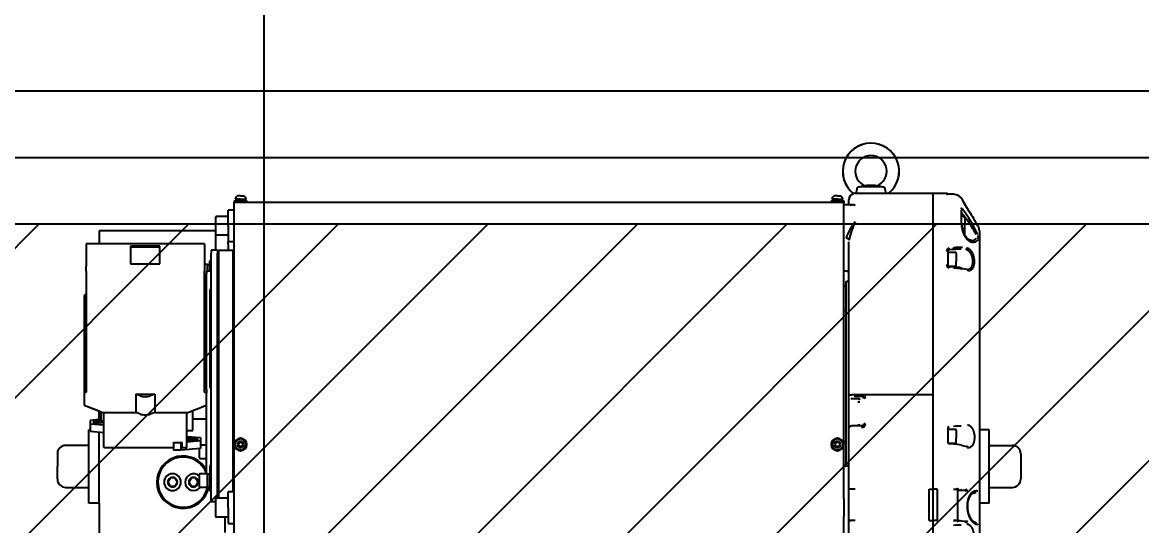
# Model space of a CAD drawing. Extents: x 220580 to 2027826, y -309201 to 71987.
# Drawn here: x 298610 to 300289, y -215131 to -214376 of the extents above; entities that cross this region are included whole.
import ezdxf

# ---------------------------------------------------------------- set-up
doc = ezdxf.new("R2010")
doc.units = 0
doc.linetypes.add('DASH', pattern=[0.35, 0.25, -0.1])
for name, color, linetype in [('A-HATCH-1', 252, 'Continuous'), ('A-LIN-V', 9, 'Continuous'), ('A-SFCE', 30, 'Continuous'), ('EWHS5T6M-3', 7, 'Continuous'), ('FHSGH10105-主梁-04', 7, 'Continuous')]:
    doc.layers.add(name, color=color, linetype=linetype)
doc.styles.add('_TCH_DIM_T3', font='SIMPLEX', dxfattribs={"width": 0.705882, "bigfont": 'GBCBIG'})
doc.dimstyles.new('_TCH_ARCH&&100', dxfattribs={"dimtxt": 297.5, "dimasz": 100, "dimexe": 100, "dimexo": 100, "dimgap": 126.25, "dimtad": 1, "dimdec": 0, "dimzin": 0, "dimdsep": 46, "dimtxsty": '_TCH_DIM_T3', "dimblk": 'ARCHTICK', "dimcen": 0.09, "dimclrt": 7, "dimazin": 2, "dimtfac": 1, "dimtdec": 0, "dimtix": 1, "dimtmove": 2, "dimatfit": 3, "dimfxl": 0, "dimtolj": 1, "dimtzin": 0, "dimarcsym": 0})

# ---------------------------------------------------------------- blocks, each defined once
blk = doc.blocks.new('G$C2C10B007')
at = {"layer": 'A-SFCE', "linetype": 'DASH'}
blk.add_line((-3050, 0), (3050, 0), dxfattribs=at)
blk = doc.blocks.new('G$C845E5159')
at = {"layer": 'A-LIN-V'}
blk.add_blockref('G$C2C10B007', (8250, -1550), dxfattribs=at)
blk = doc.blocks.new('b234swerwr')
at = {"layer": 'A-HATCH-1'}
h = blk.add_hatch(dxfattribs=at)
h.set_pattern_fill('ANSI31', color=4, scale=100)
h.set_pattern_definition([(45, (174105, -2000), (-112.253202, 112.253202), [])])
h.paths.add_polyline_path([(-1570355.4, 576982.5), (-1562570.6, 576982.5), (-1562570.6, 576107.5), (-1570355.4, 576107.5)])
at = {"color": 6, "linetype": 'DASH'}
blk.add_line((-1570255.4, 577182.5), (-1562425.4, 577182.5), dxfattribs=at)
at = {"color": 4}
blk.add_line((-1568076.9, 577028.9), (-1568076.9, 577028.8), dxfattribs=at)
at = {"layer": 'EWHS5T6M-3', "color": 4, "linetype": 'Continuous'}
for p, q in [((-1568177.9, 577040.2), (-1568180.6, 577039.7)), ((-1568160.1, 577039.7), (-1568162.8, 577040.2)), ((-1569116.4, 577025.1), (-1569121.1, 577025.1)), ((-1569120, 577025.1), (-1569120, 577025.1)), ((-1569116.4, 577025.1), (-1569111.7, 577025.1)), ((-1568220.7, 577025.1), (-1568225.4, 577025.1)), ((-1568224.3, 577025.1), (-1568224.3, 577025.1)), ((-1568220.7, 577025.1), (-1568215.9, 577025.1)), ((-1568193.9, 577028.9), (-1568076.9, 577028.9)), ((-1568143.8, 577028.9), (-1568076.9, 577028.9)), ((-1568076.9, 577011), (-1568076.9, 577028.9)), ((-1568057.1, 577028.8), (-1568076.9, 577028.8)), ((-1568057.1, 577028.8), (-1568076.9, 577028.8)), ((-1568076.9, 577011), (-1568076.9, 577028.5)), ((-1568046.7, 577027.4), (-1568053.1, 577027.5)), ((-1568046.7, 577027.4), (-1568053.1, 577027.5)), ((-1569125.8, 577017.4), (-1569106.9, 577017.4)), ((-1569125.8, 577017.4), (-1569125.8, 577014.9)), ((-1569125.8, 576973.3), (-1569125.8, 577014.9)), ((-1568211.2, 577014.9), (-1569125.8, 577014.9)), ((-1569125.8, 577003.7), (-1569125.8, 577014.9)), ((-1568211.2, 577014.9), (-1569125.8, 577014.9)), ((-1569116.4, 577019.9), (-1569124.6, 577019.9)), ((-1569123.7, 577019.9), (-1569123.7, 577017.4)), ((-1569116.7, 577017.4), (-1569117.4, 577019.9)), ((-1569116.4, 577019.9), (-1569108.1, 577019.9)), ((-1569116.1, 577019.9), (-1569115.4, 577017.4)), ((-1569109.1, 577019.9), (-1569109.1, 577017.4)), ((-1569106.9, 577017.4), (-1569106.9, 577014.9)), ((-1568230.1, 577017.4), (-1568211.2, 577017.4)), ((-1568230.1, 577017.4), (-1568230.1, 577014.9)), ((-1568220.7, 577019.9), (-1568228.9, 577019.9)), ((-1568228, 577019.9), (-1568228, 577017.4)), ((-1568221, 577017.4), (-1568221.6, 577019.9)), ((-1568220.7, 577019.9), (-1568212.4, 577019.9)), ((-1568220.3, 577019.9), (-1568219.7, 577017.4)), ((-1568213.4, 577019.9), (-1568213.4, 577017.4)), ((-1568211.2, 577017.4), (-1568211.2, 577014.9)), ((-1568211.2, 576973.3), (-1568211.2, 577014.9)), ((-1568211.2, 577011.5), (-1568211.2, 577014.9)), ((-1568197.8, 577011.5), (-1568211.2, 577011.5)), ((-1568203.4, 577011.5), (-1568211.2, 577011.5)), ((-1568203.4, 577011.5), (-1568203.4, 577019.4)), ((-1568203.4, 577011.5), (-1568203.4, 577019.4)), ((-1568076.9, 576986.1), (-1568076.9, 577011)), ((-1568076.9, 576986.1), (-1568076.9, 577011)), ((-1568034.4, 576984.7), (-1568034.4, 577004)), ((-1568028.3, 577010.4), (-1568033.1, 577019.1)), ((-1568028.3, 577010.4), (-1568033.1, 577019.1)), ((-1568026.4, 577007.5), (-1568031.3, 577015.9)), ((-1568026.4, 577007.5), (-1568031.3, 577015.9)), ((-1569154.1, 576992.3), (-1569154.1, 576967.8)), ((-1569154.1, 576992.3), (-1569154.1, 576972.5)), ((-1569135.2, 576994.2), (-1569152.2, 576994.2)), ((-1569135.2, 576994.2), (-1569152.2, 576994.2)), ((-1569135.2, 576980.1), (-1569135.2, 577003.7)), ((-1569125.8, 577003.7), (-1569135.2, 577003.7)), ((-1569135.2, 576994.2), (-1569135.2, 577003.7)), ((-1569125.8, 577003.7), (-1569135.2, 577003.7)), ((-1568031.5, 576994.2), (-1568034.4, 576994.2)), ((-1568029.6, 576992.3), (-1568029.6, 576981.2)), ((-1568009.8, 576980.3), (-1568016.4, 576991.8)), ((-1568009.8, 576980.3), (-1568016.4, 576991.8)), ((-1568016.1, 576991.3), (-1568016.4, 576991.7)), ((-1568016.1, 576991.3), (-1568016.4, 576991.7)), ((-1569328.5, 576972.5), (-1569328.5, 576953.1)), ((-1569315.9, 576972.5), (-1569328.5, 576972.5)), ((-1569328.5, 576972.5), (-1569328.5, 576953.1)), ((-1569315.9, 576972.5), (-1569328.5, 576972.5)), ((-1569154.1, 576972.5), (-1569315.9, 576972.5)), ((-1569154.1, 576972.5), (-1569315.9, 576972.5)), ((-1569135.2, 576980.1), (-1569135.2, 576956.5)), ((-1569125.8, 576542.7), (-1569125.8, 576973.3)), ((-1568211.2, 576570.2), (-1568211.2, 576973.3)), ((-1568076.9, 576727.9), (-1568076.9, 576986.1)), ((-1568076.9, 576727), (-1568076.9, 576986.1)), ((-1568029.6, 576967.8), (-1568029.6, 576981.2)), ((-1568007.7, 576972.5), (-1568007.7, 576959)), ((-1568007.7, 576972.5), (-1568007.7, 576959)), ((-1569154.1, 576965), (-1569154.1, 576943.4)), ((-1569135.2, 576965.9), (-1569152.2, 576965.9)), ((-1569135.2, 576956.5), (-1569125.8, 576956.5)), ((-1569135.2, 576952.7), (-1569135.2, 576956.5)), ((-1568203.4, 576725.8), (-1568203.4, 576955.9)), ((-1568008.9, 576963.3), (-1568009, 576965.2)), ((-1568007.7, 576959), (-1568007.7, 576719.2)), ((-1568007.7, 576959), (-1568007.7, 576719.2)), ((-1569348.2, 576953.1), (-1569348.2, 576952.9)), ((-1569170.6, 576953.1), (-1569348.2, 576953.1)), ((-1569348.2, 576953.1), (-1569348.2, 576952.9)), ((-1569328.5, 576953.1), (-1569348.2, 576953.1)), ((-1569348.2, 576952.9), (-1569348.2, 576919.5)), ((-1569348.2, 576952.9), (-1569348.2, 576919.5)), ((-1569281.4, 576949.4), (-1569281.4, 576923)), ((-1569237.4, 576949.4), (-1569281.4, 576949.4)), ((-1569237.4, 576947.9), (-1569281.4, 576947.9)), ((-1569237.4, 576923), (-1569237.4, 576949.4)), ((-1569170.6, 576952.9), (-1569170.6, 576953.1)), ((-1569170.6, 576952.9), (-1569170.6, 576919.5)), ((-1569160.4, 576943.4), (-1569160.4, 576938.9)), ((-1569150.9, 576943.4), (-1569160.4, 576943.4)), ((-1569160.4, 576876.6), (-1569160.4, 576938.9)), ((-1569150.9, 576943.4), (-1569150.9, 576938.9)), ((-1569150.9, 576941.8), (-1569149.4, 576943.4)), ((-1569150.9, 576571.1), (-1569150.9, 576938.9)), ((-1569149.4, 576943.4), (-1569149.4, 576571.1)), ((-1569149.4, 576943.4), (-1569127.4, 576943.4)), ((-1569135.2, 576952.7), (-1569135.2, 576943.4)), ((-1569127.4, 576580.6), (-1569127.4, 576943.4)), ((-1569125.8, 576941.8), (-1569127.4, 576943.4)), ((-1568054.9, 576941.9), (-1568054.9, 576921)), ((-1568043.6, 576940), (-1568054.9, 576940)), ((-1568046.5, 576944.6), (-1568052.9, 576944)), ((-1568052.9, 576944), (-1568052.9, 576944.1)), ((-1568042.3, 576938.8), (-1568042.3, 576927.1)), ((-1569281.4, 576923), (-1569237.4, 576923)), ((-1569166, 576922.1), (-1569170.6, 576922.1)), ((-1569166, 576921.8), (-1569166, 576922.1)), ((-1569166, 576921.8), (-1569166, 576912)), ((-1569162.7, 576921.6), (-1569166, 576921.6)), ((-1569166, 576912), (-1569166, 576921.3)), ((-1569162.7, 576919.8), (-1569162.7, 576927.6)), ((-1569160.4, 576927.6), (-1569162.7, 576927.6)), ((-1569162.7, 576919.8), (-1569162.7, 576912)), ((-1568042.3, 576935.3), (-1568042.3, 576935.2)), ((-1568042.3, 576920.8), (-1568042.3, 576927.1)), ((-1568042.3, 576924.4), (-1568042.3, 576924.3)), ((-1569348.2, 576911.8), (-1569348.2, 576919.5)), ((-1569348.2, 576911.8), (-1569348.2, 576919.5)), ((-1569348.2, 576911.8), (-1569348.2, 576730.5)), ((-1569348.2, 576911.8), (-1569348.2, 576877.1)), ((-1569170.6, 576919.5), (-1569170.6, 576911.8)), ((-1569170.6, 576730.5), (-1569170.6, 576911.8)), ((-1569167.4, 576912), (-1569167.4, 576908.5)), ((-1569160.4, 576912), (-1569167.4, 576912)), ((-1569167.4, 576734.3), (-1569167.4, 576908.5)), ((-1568211.2, 576912.3), (-1568208.1, 576912.3)), ((-1568054.9, 576919.6), (-1568043.6, 576919.6)), ((-1568052.9, 576918.9), (-1568046.5, 576918.4)), ((-1568034.8, 576916.7), (-1568026.6, 576914.8)), ((-1569170.6, 576901.7), (-1569167.4, 576901.7)), ((-1568211.2, 576890.3), (-1568208.1, 576890.3)), ((-1568208.1, 576889.2), (-1568211.2, 576889.2)), ((-1568208.1, 576896.3), (-1568208.1, 576707.4)), ((-1569348.2, 576877.1), (-1569351.3, 576875.6)), ((-1569348.2, 576877.1), (-1569351.3, 576875.6)), ((-1569351.3, 576875.6), (-1569351.3, 576729)), ((-1569351.3, 576875.6), (-1569351.3, 576729)), ((-1569167.4, 576875.6), (-1569170.6, 576877.1)), ((-1569162.7, 576884.5), (-1569162.7, 576855.2)), ((-1569160.4, 576884.5), (-1569162.7, 576884.5)), ((-1569160.4, 576584.2), (-1569160.4, 576876.6)), ((-1569162.7, 576855.2), (-1569162.7, 576736.7)), ((-1568208.1, 576852.9), (-1568211.2, 576852.4)), ((-1569162.7, 576736.7), (-1569160.4, 576736.7)), ((-1569348.2, 576730.5), (-1569351.3, 576729)), ((-1569351.3, 576729), (-1569351.3, 576710.7)), ((-1569351.3, 576729), (-1569351.3, 576710.7)), ((-1569273.5, 576727.4), (-1569245.2, 576727.4)), ((-1569266.5, 576724.8), (-1569273.5, 576727.4)), ((-1569273.5, 576727.4), (-1569273.5, 576700.1)), ((-1569245.2, 576727.4), (-1569252.2, 576724.8)), ((-1569245.2, 576727.4), (-1569245.2, 576700.1)), ((-1569167.4, 576729), (-1569170.6, 576730.5)), ((-1569167.4, 576734.3), (-1569167.4, 576729)), ((-1569167.4, 576710.7), (-1569167.4, 576729)), ((-1568203.4, 576723.6), (-1568203.4, 576725.8)), ((-1568203.4, 576715.6), (-1568203.4, 576723.6)), ((-1568200.7, 576720.9), (-1568189.5, 576720.9)), ((-1568183.9, 576723.7), (-1568194.6, 576723.7)), ((-1568193.9, 576727), (-1568076.9, 576727)), ((-1568076.9, 576584.6), (-1568076.9, 576727)), ((-1568076.9, 576584.6), (-1568076.9, 576726.2)), ((-1568007.7, 576719.2), (-1568007.7, 576580.3)), ((-1568007.7, 576719.2), (-1568007.7, 576673.9)), ((-1569351.3, 576710.7), (-1569323, 576700.1)), ((-1569351.3, 576710.7), (-1569328.5, 576702.2)), ((-1569328.5, 576690.4), (-1569328.5, 576702.2)), ((-1569328.5, 576690.4), (-1569328.5, 576702.2)), ((-1569195.7, 576700.1), (-1569167.4, 576710.7)), ((-1569187.9, 576673.1), (-1569187.9, 576702.7)), ((-1569167.4, 576709.3), (-1569171.4, 576709.3)), ((-1569167.4, 576608.2), (-1569167.4, 576710.7)), ((-1568208.1, 576707.4), (-1568208.1, 576619.4)), ((-1568203.4, 576681.1), (-1568203.4, 576715.6)), ((-1569327.4, 576689.4), (-1569342.2, 576687.9)), ((-1569328.5, 576689.2), (-1569342.2, 576687.9)), ((-1569342.2, 576687.9), (-1569342.2, 576683.1)), ((-1569342.2, 576687.9), (-1569342.2, 576683.1)), ((-1569332.8, 576687.2), (-1569327.3, 576687.2)), ((-1569328.5, 576690.4), (-1569328.5, 576689.2)), ((-1569328.5, 576690.4), (-1569325.4, 576687.3)), ((-1569328.5, 576690.4), (-1569328.5, 576689.2)), ((-1569325.4, 576687.3), (-1569325.4, 576701)), ((-1569325.4, 576687.3), (-1569321.4, 576687.3)), ((-1569323, 576700.1), (-1569273.5, 576700.1)), ((-1569321.4, 576647.2), (-1569321.4, 576700.1)), ((-1569266.5, 576697.4), (-1569273.5, 576700.1)), ((-1569245.2, 576700.1), (-1569252.2, 576697.4)), ((-1569245.2, 576700.1), (-1569195.7, 576700.1)), ((-1569197.3, 576647.2), (-1569197.3, 576700.1)), ((-1569187.9, 576690.4), (-1569167.4, 576690.4)), ((-1569344.2, 576563.9), (-1569344.2, 576673.9)), ((-1569342.2, 576673.9), (-1569344.2, 576673.9)), ((-1569344.2, 576650.3), (-1569344.2, 576673.9)), ((-1569342.2, 576673.9), (-1569344.2, 576673.9)), ((-1569342.2, 576683.1), (-1569342.2, 576671.7)), ((-1569342.2, 576683.1), (-1569321.4, 576681.5)), ((-1569342.2, 576683.1), (-1569342.2, 576673.9)), ((-1569342.2, 576671.7), (-1569321.4, 576670.1)), ((-1569327.3, 576684.6), (-1569332.8, 576684.6)), ((-1569328.5, 576563.9), (-1569328.5, 576670.6)), ((-1569197.3, 576673.1), (-1569187.9, 576673.1)), ((-1568203.4, 576676.5), (-1568203.4, 576681.1)), ((-1568203.4, 576584.5), (-1568203.4, 576676.6)), ((-1568183.9, 576679.9), (-1568193.9, 576679.9)), ((-1568054.9, 576676.3), (-1568054.9, 576655.3)), ((-1568043.6, 576674.3), (-1568054.9, 576674.3)), ((-1568042.3, 576673), (-1568042.3, 576661.4)), ((-1568042.3, 576669.5), (-1568042.3, 576669.5)), ((-1567992.8, 576673.9), (-1568007.7, 576673.9)), ((-1567992.8, 576673.9), (-1568007.7, 576673.9)), ((-1567992.8, 576563.9), (-1567992.8, 576673.9)), ((-1567992.8, 576650.3), (-1567992.8, 576673.9)), ((-1569217.3, 576654.6), (-1569217.3, 576654.8)), ((-1569217.3, 576654.8), (-1569204.2, 576654.8)), ((-1569217.3, 576654.6), (-1569217.3, 576643.2)), ((-1569206.3, 576654.6), (-1569217.3, 576654.6)), ((-1569204.2, 576654.8), (-1569206.3, 576654.6)), ((-1569206.3, 576654.6), (-1569206.3, 576643.2)), ((-1569204.2, 576647.2), (-1569204.2, 576654.8)), ((-1569197.3, 576663.9), (-1569176.5, 576662.3)), ((-1569176.5, 576657.4), (-1569197.3, 576655.4)), ((-1569191.4, 576660.8), (-1569185.9, 576660.8)), ((-1569185.9, 576658.1), (-1569191.4, 576658.1)), ((-1569176.5, 576662.3), (-1569176.5, 576657.4)), ((-1569176.5, 576657.4), (-1569176.5, 576646.1)), ((-1569167.4, 576651.1), (-1569176.5, 576651.1)), ((-1569120, 576651.9), (-1569118.2, 576655.1)), ((-1569118.2, 576648.8), (-1569120, 576651.9)), ((-1569114.6, 576655.1), (-1569118.2, 576655.1)), ((-1569114.6, 576655.1), (-1569112.7, 576651.9)), ((-1569112.7, 576651.9), (-1569114.6, 576648.8)), ((-1568224.3, 576651.9), (-1568222.5, 576655.1)), ((-1568222.5, 576648.8), (-1568224.3, 576651.9)), ((-1568218.8, 576655.1), (-1568222.5, 576655.1)), ((-1568218.8, 576655.1), (-1568217, 576651.9)), ((-1568217, 576651.9), (-1568218.8, 576648.8)), ((-1568211.2, 576657.3), (-1568208.1, 576656.8)), ((-1568208.1, 576653.5), (-1568211.2, 576653.5)), ((-1568054.3, 576653.9), (-1568043.6, 576653.9)), ((-1568046.5, 576652.6), (-1568052.9, 576653.1)), ((-1568042.3, 576655.1), (-1568042.3, 576661.4)), ((-1568042.3, 576658.6), (-1568042.3, 576658.6)), ((-1569391.4, 576637.8), (-1569391.4, 576618.9)), ((-1569391.4, 576637.8), (-1569391.4, 576618.9)), ((-1569344.2, 576650.3), (-1569378.8, 576650.3)), ((-1569344.2, 576650.3), (-1569378.8, 576650.3)), ((-1569321.4, 576647.2), (-1569217.3, 576647.2)), ((-1569206.3, 576643.2), (-1569217.3, 576643.2)), ((-1569176.5, 576646.1), (-1569206.3, 576643.2)), ((-1569204.2, 576647.2), (-1569197.3, 576647.2)), ((-1569178.6, 576645.8), (-1569178.6, 576632)), ((-1569114.6, 576648.8), (-1569118.2, 576648.8)), ((-1568218.8, 576648.8), (-1568222.5, 576648.8)), ((-1568034.8, 576650.9), (-1568027.2, 576649.1)), ((-1567992.8, 576650.3), (-1567958.2, 576650.3)), ((-1567992.8, 576650.3), (-1567958.2, 576650.3)), ((-1567945.7, 576637.8), (-1567945.7, 576600.1)), ((-1567945.7, 576637.8), (-1567945.7, 576600.1)), ((-1569391.4, 576600.1), (-1569391.4, 576618.9)), ((-1569391.4, 576600.1), (-1569391.4, 576618.9)), ((-1569177.3, 576630.7), (-1569167.4, 576630.7)), ((-1569162.7, 576620.3), (-1569160.4, 576620.3)), ((-1569162.7, 576620.3), (-1569162.7, 576605.6)), ((-1568208.1, 576619.4), (-1568211.2, 576619.4)), ((-1569222.2, 576601.5), (-1569225.7, 576595.5)), ((-1569222.2, 576601.5), (-1569222.1, 576601.6)), ((-1569222.1, 576601.6), (-1569222, 576601.6)), ((-1569215, 576601.6), (-1569222, 576601.6)), ((-1569215, 576601.6), (-1569214.9, 576601.6)), ((-1569214.9, 576601.6), (-1569214.8, 576601.5)), ((-1569211.3, 576595.5), (-1569214.8, 576601.5)), ((-1569190.8, 576601.5), (-1569194.3, 576595.5)), ((-1569190.8, 576601.5), (-1569190.7, 576601.6)), ((-1569190.7, 576601.6), (-1569190.6, 576601.6)), ((-1569183.6, 576601.6), (-1569190.6, 576601.6)), ((-1569183.6, 576601.6), (-1569183.5, 576601.6)), ((-1569183.5, 576601.6), (-1569183.4, 576601.5)), ((-1569179.9, 576595.5), (-1569183.4, 576601.5)), ((-1569178.6, 576606.4), (-1569178.6, 576606.7)), ((-1569178.6, 576606.4), (-1569178.6, 576588.8)), ((-1569166, 576608), (-1569177.3, 576608)), ((-1569166, 576607.6), (-1569166, 576608)), ((-1569166, 576607.6), (-1569166, 576587.6)), ((-1569162.7, 576607.4), (-1569166, 576607.4)), ((-1569166, 576588.1), (-1569166, 576607.1)), ((-1569162.7, 576605.6), (-1569162.7, 576582.1)), ((-1569378.8, 576587.5), (-1569344.2, 576587.5)), ((-1569378.8, 576587.5), (-1569344.2, 576587.5)), ((-1569344.2, 576563.9), (-1569344.2, 576587.5)), ((-1569225.8, 576595.3), (-1569225.7, 576595.5)), ((-1569225.7, 576595.2), (-1569225.8, 576595.3)), ((-1569225.7, 576595.2), (-1569222.2, 576589.2)), ((-1569222.1, 576589.1), (-1569222.2, 576589.2)), ((-1569222, 576589.1), (-1569222.1, 576589.1)), ((-1569214.9, 576589.1), (-1569215, 576589.1)), ((-1569214.8, 576589.2), (-1569214.9, 576589.1)), ((-1569214.8, 576589.2), (-1569211.3, 576595.2)), ((-1569211.3, 576595.5), (-1569211.3, 576595.3)), ((-1569211.3, 576595.3), (-1569211.3, 576595.2)), ((-1569194.3, 576595.3), (-1569194.3, 576595.5)), ((-1569194.3, 576595.2), (-1569194.3, 576595.3)), ((-1569194.3, 576595.2), (-1569190.8, 576589.2)), ((-1569190.7, 576589.1), (-1569190.8, 576589.2)), ((-1569190.6, 576589.1), (-1569190.7, 576589.1)), ((-1569183.5, 576589.1), (-1569183.6, 576589.1)), ((-1569183.4, 576589.2), (-1569183.5, 576589.1)), ((-1569183.4, 576589.2), (-1569179.9, 576595.2)), ((-1569179.9, 576595.5), (-1569179.8, 576595.3)), ((-1569179.8, 576595.3), (-1569179.9, 576595.2)), ((-1569177.3, 576587.6), (-1569166, 576587.6)), ((-1569166, 576588.1), (-1569162.7, 576588.1)), ((-1569160.4, 576566.3), (-1569160.4, 576584.2)), ((-1568203.4, 576537.5), (-1568203.4, 576584.5)), ((-1568193.9, 576584.6), (-1568201.8, 576584.6)), ((-1568083.2, 576584.6), (-1568076.9, 576584.6)), ((-1568083.2, 576537.6), (-1568083.2, 576584.6)), ((-1568076.9, 576582.1), (-1568076.9, 576584.6)), ((-1568072.2, 576584.6), (-1568076.9, 576584.6)), ((-1568076.9, 576582.1), (-1568076.9, 576584.6)), ((-1568046.7, 576584.6), (-1568042.3, 576584.6)), ((-1568040.8, 576584.5), (-1568040.8, 576584.5)), ((-1568040.7, 576583.5), (-1568040.8, 576584.5)), ((-1567992.8, 576587.5), (-1567958.2, 576587.5)), ((-1567992.8, 576563.9), (-1567992.8, 576587.5)), ((-1567992.8, 576587.5), (-1567958.2, 576587.5)), ((-1569162.7, 576582.1), (-1569160.4, 576582.1)), ((-1569154.1, 576569.3), (-1569154.1, 576544.7)), ((-1569135.2, 576571.1), (-1569152.2, 576571.1)), ((-1569135.2, 576557), (-1569135.2, 576580.6)), ((-1569125.8, 576580.6), (-1569135.2, 576580.6)), ((-1568211.2, 576570.2), (-1568211.2, 576543.8)), ((-1568076.9, 576577), (-1568076.9, 576582.1)), ((-1568076.9, 576577), (-1568076.9, 576582.1)), ((-1568076.9, 576541.9), (-1568076.9, 576577)), ((-1568076.9, 576541.9), (-1568076.9, 576577)), ((-1568070.6, 576539.2), (-1568070.6, 576583)), ((-1568040.7, 576583.5), (-1568040.7, 576538.4)), ((-1568039.2, 576583.1), (-1568029.4, 576583.1)), ((-1568007.7, 576580.3), (-1568007.7, 576554.8)), ((-1569328.5, 576563.9), (-1569344.2, 576563.9)), ((-1569328.5, 576563.9), (-1569344.2, 576563.9)), ((-1569328.5, 576563.9), (-1569328.5, 576041.8)), ((-1569328.5, 576563.9), (-1569328.5, 576477.5)), ((-1569160.4, 576566.3), (-1569154.1, 576566.3)), ((-1569135.2, 576557), (-1569135.2, 576533.4)), ((-1567992.8, 576563.9), (-1568007.7, 576563.9)), ((-1567992.8, 576563.9), (-1568007.7, 576563.9)), ((-1568007.7, 576563.9), (-1568007.7, 576377.8)), ((-1568007.7, 576554.8), (-1568007.7, 576532.2)), ((-1569135.2, 576542.9), (-1569152.2, 576542.9)), ((-1569139.9, 576542.9), (-1569139.9, 576519.9)), ((-1569125.8, 576501.1), (-1569125.8, 576542.7)), ((-1568211.2, 576542.7), (-1568211.2, 576543.8)), ((-1568211.2, 576501.1), (-1568211.2, 576542.7)), ((-1568203.4, 576536.8), (-1568203.4, 576537.5)), ((-1568203.4, 576378.8), (-1568203.4, 576536.8)), ((-1568193.9, 576537.6), (-1568201.8, 576537.6)), ((-1568083.2, 576537.6), (-1568076.9, 576537.6)), ((-1568076.9, 576537.6), (-1568076.9, 576541.9)), ((-1568076.9, 576537.6), (-1568076.9, 576541.9)), ((-1568076.9, 576380), (-1568076.9, 576537.6)), ((-1568072.2, 576537.6), (-1568076.9, 576537.6)), ((-1568076.9, 576379), (-1568076.9, 576537.6)), ((-1568046.7, 576537.6), (-1568042.3, 576537.6)), ((-1568040.8, 576537.5), (-1568040.7, 576538.4)), ((-1568040.8, 576537.5), (-1568040.8, 576537.5)), ((-1568029.2, 576536.1), (-1568034.2, 576536.9)), ((-1568029, 576536.1), (-1568029.1, 576536.1)), ((-1569135.2, 576533.4), (-1569125.8, 576533.4)), ((-1568007.7, 576532.2), (-1568007.7, 576377.8))]:
    blk.add_line(p, q, dxfattribs=at)
for centre, radius, start, end in [((-1568221.1, 577038.7), 30, 340.57, 357.9811), ((-1568119.7, 577038.7), 29.9, 181.9928, 199.1834), ((-1569116.4, 577018.1), 8.45, 123.9117, 167.5145), ((-1569116.4, 577018.1), 8.45, 12.4855, 56.0883), ((-1568220.7, 577018.1), 8.45, 123.9117, 167.5145), ((-1568220.7, 577018.1), 8.45, 12.4855, 56.0883), ((-1568193.9, 577019.4), 9.47, 90.2306, 180.2288), ((-1568193.9, 577019.4), 9.47, 105.7087, 180.2288), ((-1568057.1, 577026.6), 2.2, 11.0294, 90), ((-1568057.1, 577026.6), 2.2, 27.4618, 90), ((-1568057.1, 577026.1), 2.18, 0.4872, 90.479), ((-1568047, 577011.4), 16, 28.8089, 88.6773), ((-1568047, 577011.4), 16, 28.8089, 88.6773), ((-1568223.9, 576863), 238, 25.9154, 36.6875), ((-1567904.8, 577075.6), 139.6, 207.8147, 216.9144), ((-1567904.8, 577075.6), 139.6, 207.8147, 216.9144), ((-1569152.2, 576992.3), 1.89, 90, 180), ((-1569152.2, 576992.3), 1.89, 90, 180), ((-1568148.5, 576899.8), 151.4, 31.1783, 41.1797), ((-1568031.5, 576992.3), 1.89, 0, 90), ((-1568136.2, 576937.1), 75.7, 139.6913, 161.0512), ((-1568084, 576933.6), 121.8, 154.4985, 168.1022), ((-1568000.7, 576986.3), 34.5, 181.8555, 200.4386), ((-1567993.2, 576986.2), 41.2, 182.0863, 196.0099), ((-1568268.9, 576819.1), 296.2, 30.0121, 32.4783), ((-1568023.4, 576972.5), 15.7, 0, 29.8015), ((-1568023.4, 576972.5), 15.7, 0, 29.8015), ((-1569152.2, 576967.8), 1.89, 180, 270), ((-1569152.2, 576965), 1.89, 130.2725, 180), ((-1568031.5, 576967.8), 1.89, 327.1231, 0), ((-1568011.2, 576960.2), 3.86, 53.9131, 88.9201), ((-1568018.1, 576962), 9.24, 348.7599, 8.0499), ((-1568052.7, 576942.3), 4.37, 94.6339, 179.6265), ((-1568052.7, 576941.9), 2.17, 94.2274, 179.4878), ((-1568101.9, 576941.7), 49.1, 2.8007, 5.8062), ((-1568038.5, 576858.8), 88.7, 86.479, 95.2763), ((-1568095.5, 576942.3), 49.1, 2.688, 5.7369), ((-1568037.4, 576854.5), 90.5, 88.3379, 95.7578), ((-1568043.6, 576938.8), 1.26, 0, 90), ((-1568052.7, 576921.5), 4.37, 180.3506, 265.3952), ((-1568052.7, 576921.1), 2.17, 180.5019, 265.7774), ((-1568043.6, 576920.8), 1.26, 270, 0), ((-1568208.1, 576907.6), 4.71, 0, 90), ((-1568031.7, 576915.7), 21.4, 171.4876, 176.2546), ((-1568051.8, 576826.4), 90.4, 78.055, 86.7698), ((-1568053.4, 576824.4), 94.2, 78.6078, 85.7959), ((-1568208.1, 576901), 4.71, 270, 0), ((-1568194.4, 576726.5), 0.34, 115.5124, 175.0691), ((-1568175.7, 576725.9), 19.1, 178.1204, 186.8182), ((-1568193.9, 576725.9), 1.16, 91.1511, 123.4361), ((-1568189.6, 576718.2), 2.69, 359.8405, 88.6371), ((-1568183.9, 576721.2), 5.38, 0.6276, 90.4679), ((-1568257.4, 576725.1), 73.5, 358.8719, 1.1281), ((-1568183.8, 576721), 2.68, 1.3111, 92.3612), ((-1568179, 576710), 11.3, 87.4575, 100.908), ((-1568189.5, 576728.2), 12.4, 268.0965, 280.2689), ((-1568189.4, 576692.5), 11.1, 267.3841, 280.9814), ((-1568183.9, 576682.8), 5.39, 269.5845, 359.32), ((-1568183.9, 576682.6), 2.78, 269.6373, 358.4293), ((-1568179, 576671.6), 11.1, 87.3841, 100.9814), ((-1568037.3, 576588.5), 91, 88.4203, 95.7989), ((-1568043.6, 576673), 1.26, 0, 90), ((-1569116.4, 576651.9), 9.43, 0, 180), ((-1569116.4, 576651.9), 9.43, 180, 0), ((-1569116.4, 576651.9), 8.25, 0, 180), ((-1569116.4, 576651.9), 8.25, 180, 0), ((-1569116.4, 576651.9), 4.71, 0, 180), ((-1569116.4, 576651.9), 4.71, 180, 0), ((-1569116.4, 576651.9), 3.63, 120, 180), ((-1569116.4, 576651.9), 3.63, 180, 240), ((-1569116.4, 576651.9), 3.63, 60, 120), ((-1569116.4, 576651.9), 3.63, 0, 60), ((-1569116.4, 576651.9), 3.63, 300, 0), ((-1568220.7, 576651.9), 9.43, 0, 180), ((-1568220.7, 576651.9), 9.43, 180, 0), ((-1568220.7, 576651.9), 8.25, 0, 180), ((-1568220.7, 576651.9), 8.25, 180, 0), ((-1568220.7, 576651.9), 4.71, 0, 180), ((-1568220.7, 576651.9), 4.71, 180, 0), ((-1568220.7, 576651.9), 3.63, 120, 180), ((-1568220.7, 576651.9), 3.63, 180, 240), ((-1568220.7, 576651.9), 3.63, 60, 120), ((-1568220.7, 576651.9), 3.63, 0, 60), ((-1568220.7, 576651.9), 3.63, 300, 0), ((-1568053.5, 576558), 94.8, 78.5985, 85.7461), ((-1568043.6, 576655.1), 1.26, 270, 0), ((-1569378.8, 576637.8), 12.6, 90, 180), ((-1569378.8, 576637.8), 12.6, 90, 180), ((-1569202.8, 576595.3), 39.3, 25.8419, 180), ((-1569116.4, 576651.9), 3.63, 240, 300), ((-1568220.7, 576651.9), 3.63, 240, 300), ((-1568026, 576653), 4.14, 264.4697, 286.5306), ((-1567958.2, 576637.8), 12.6, 0, 90), ((-1567958.2, 576637.8), 12.6, 0, 90), ((-1569202.8, 576595.3), 37.7, 19.593, 180), ((-1569177.3, 576632), 1.26, 180, 270), ((-1568208.1, 576624.1), 4.71, 270, 0), ((-1569218.5, 576595.3), 12.6, 0, 180), ((-1569218.5, 576595.3), 7.19, 120.9642, 179.0358), ((-1569218.5, 576595.3), 7.19, 60.9642, 119.0358), ((-1569218.5, 576595.3), 7.19, 0.9642, 59.0358), ((-1569187.1, 576595.3), 12.6, 47.5459, 180), ((-1569187.1, 576595.3), 7.19, 120.9642, 179.0358), ((-1569187.1, 576595.3), 7.19, 60.9642, 119.0358), ((-1569187.1, 576595.3), 7.19, 0.9642, 59.0358), ((-1569177.3, 576606.7), 1.26, 90, 180), ((-1569378.8, 576600.1), 12.6, 180, 270), ((-1569378.8, 576600.1), 12.6, 180, 270), ((-1569202.8, 576595.3), 39.3, 180, 349.1626), ((-1569202.8, 576595.3), 37.7, 180, 348.9453), ((-1569218.5, 576595.3), 12.6, 180, 0), ((-1569218.5, 576595.3), 7.19, 180.9642, 239.0358), ((-1569218.5, 576595.3), 7.19, 240.9642, 299.0358), ((-1569218.5, 574201.8), 2387.2, 89.9163, 90.0837), ((-1569218.5, 576595.3), 7.19, 300.9642, 359.0358), ((-1569187.1, 576595.3), 12.6, 180, 321.7577), ((-1569187.1, 576595.3), 7.19, 180.9642, 239.0358), ((-1569187.1, 576595.3), 7.19, 240.9642, 299.0358), ((-1569187.1, 574201.8), 2387.2, 89.9163, 90.0837), ((-1569187.1, 576595.3), 7.19, 300.9642, 359.0358), ((-1569177.3, 576588.8), 1.26, 180, 270), ((-1568072.2, 576583), 1.57, 0, 90), ((-1568038.3, 576584.5), 2.48, 142.1289, 180.5606), ((-1567958.2, 576600.1), 12.6, 270, 0), ((-1567958.2, 576600.1), 12.6, 270, 0), ((-1569152.2, 576569.3), 1.89, 90, 180), ((-1568029.5, 576581.2), 1.88, 5.4261, 88.2259), ((-1569152.2, 576544.7), 1.89, 180, 270), ((-1568072.2, 576539.2), 1.57, 270, 0), ((-1568038.1, 576537.5), 2.68, 180.1204, 216.3422), ((-1568037.3, 576439.8), 91, 88.4203, 95.7989)]:
    blk.add_arc(centre, radius, start, end, dxfattribs=at)
for centre, major_axis, ratio, start_param, end_param in [((-1568170.4, 577061.9), (42.4, 0), 0.996195, -0.894844, 4.049918), ((-1568170.4, 577061.9), (42.4, 0), 0.996195, -0.894844, 4.064252), ((-1568170.4, 577061.9), (23.6, 0), 0.996195, -1.211117, 4.35271), ((-1568170.4, 577036.8), (-22.8, 0), 0.087156, 4.712389, 5.856982), ((-1568170.4, 577039.9), (-8.3, 0), 0.087156, 4.712389, 5.858974), ((-1568170.4, 577039.9), (-8.3, 0), 0.087156, 3.565804, 4.712389), ((-1568170.4, 577036.8), (-22.8, 0), 0.087156, 3.567796, 4.712389), ((-1568207.8, 576958.9), (4.64, -0.82), 0.579645, 0.23379, 1.672671), ((-1568052.6, 576941.9), (2.24, -0.01), 0.981753, 1.67675, 3.141808), ((-1569259.4, 576726), (8.64, 0), 0.258819, 3.735005, 5.689773), ((-1569332.8, 576685.9), (-5.11, 0), 0.258819, 4.712389, 6.283185), ((-1569332.8, 576685.9), (5.11, 0), 0.258819, 3.141593, 4.70657), ((-1569327.3, 576685.9), (-5.11, 0), 0.258819, 1.564978, 4.712389), ((-1569259.4, 576698.7), (8.64, 0), 0.258819, 3.735005, 5.689773), ((-1568052.7, 576676.3), (-2.2, 0), 0.996195, 4.799655, 6.283185), ((-1569191.4, 576659.5), (-5.11, 0), 0.258819, 4.712389, 6.283185), ((-1569191.4, 576659.5), (5.11, 0), 0.258819, 3.141593, 4.70657), ((-1569185.9, 576659.5), (-5.11, 0), 0.258819, 1.564978, 4.712389), ((-1568052.7, 576655.3), (2.2, 0), 0.996195, 3.141593, 4.625123), ((-1568201.8, 576584.5), (-1.57, 0), 0.087156, 4.712389, 6.283185), ((-1568042.3, 576584.5), (-1.57, 0), 0.087156, 3.482259, 4.712389), ((-1568039.2, 576583.5), (-1.57, 0), 0.786918, 4.994332, 6.283185), ((-1568039.2, 576582.7), (-1.57, 0), 0.996195, 4.712389, 6.283185), ((-1568046.7, 576583.2), (14.1, 0), 0.087156, 0.523599, 0.664081), ((-1568201.8, 576537.5), (1.57, 0), 0.087156, 1.570796, 3.141593), ((-1568193.9, 576536.8), (-9.43, 0), 0.087156, 4.712389, 6.283185), ((-1568046.7, 576536.3), (15.7, 0), 0.087156, 1.187697, 1.570796), ((-1568042.3, 576537.5), (1.57, 0), 0.087156, 0.340666, 1.570796), ((-1568039.2, 576538.4), (-1.57, 0), 0.882114, 0, 1.288854), ((-1568046.7, 576536.3), (14.1, 0), 0.087156, 0.523599, 1.011737), ((-1568034.4, 576535.3), (-0.23, -1.55), 0.86273, 3.141593, 3.314816)]:
    blk.add_ellipse(centre, major_axis=major_axis, ratio=ratio, start_param=start_param, end_param=end_param, dxfattribs=at)
for points, degree, knots in [([(-1568180.5, 577039.7), (-1568180.5, 577039.7), (-1568180.8, 577039.6), (-1568181.6, 577039.5), (-1568182.8, 577039.3), (-1568184, 577039), (-1568184.9, 577038.8), (-1568185.9, 577038.7), (-1568186.8, 577038.5), (-1568187.7, 577038.3), (-1568188.5, 577038.2), (-1568189.4, 577038), (-1568190.2, 577037.8), (-1568190.8, 577037.7), (-1568191.1, 577037.7)], 3, [0.2991535, 0.2991535, 0.2991535, 0.2991535, 0.3094943, 0.3759967, 0.5011338, 0.5596756, 0.6253853, 0.6856136, 0.7502717, 0.7981934, 0.8470118, 0.8968364, 0.9477883, 1, 1, 1, 1]), ([(-1568149.6, 577037.7), (-1568149.8, 577037.7), (-1568150.1, 577037.8), (-1568150.6, 577037.8), (-1568151.1, 577037.9), (-1568151.6, 577038), (-1568152, 577038.1), (-1568152.5, 577038.2), (-1568152.9, 577038.3), (-1568153.4, 577038.4), (-1568154, 577038.5), (-1568154.8, 577038.7), (-1568155.8, 577038.8), (-1568156.8, 577039), (-1568158, 577039.3), (-1568159.1, 577039.5), (-1568159.9, 577039.6), (-1568160.2, 577039.7), (-1568160.3, 577039.7)], 3, [0, 0, 0, 0, 0.0291535, 0.0579, 0.0862636, 0.114267, 0.1419322, 0.1692799, 0.1963296, 0.2231, 0.2496083, 0.3142608, 0.3745184, 0.4399871, 0.4983658, 0.6233073, 0.6899846, 0.7009324, 0.7009324, 0.7009324, 0.7009324]), ([(-1568053.1, 577027.5), (-1568053.5, 577027.5), (-1568053.9, 577027.5), (-1568054.3, 577027.5), (-1568054.6, 577027.5), (-1568055, 577027.6), (-1568055.3, 577027.6), (-1568055.6, 577027.7), (-1568055.9, 577027.7), (-1568056.2, 577027.8), (-1568056.4, 577027.9), (-1568056.6, 577027.9), (-1568056.8, 577028), (-1568056.9, 577028.1), (-1568057, 577028.1), (-1568057.1, 577028.2), (-1568057.1, 577028.3)], 2, [0, 0, 0, 0.125, 0.125, 0.25, 0.25, 0.375, 0.375, 0.5, 0.5, 0.625, 0.625, 0.75, 0.75, 0.875, 0.875, 1, 1, 1]), ([(-1568053.1, 577027.5), (-1568053.5, 577027.5), (-1568053.9, 577027.5), (-1568054.3, 577027.5), (-1568054.6, 577027.5), (-1568054.9, 577027.6), (-1568055.1, 577027.6)], 2, [0, 0, 0, 0.125, 0.125, 0.25, 0.25, 0.3390193, 0.3390193, 0.3390193]), ([(-1568201.2, 577011), (-1568201.2, 577011), (-1568201.2, 577011), (-1568201, 577011.1), (-1568200.7, 577011.3), (-1568200.5, 577011.4), (-1568200.2, 577011.5), (-1568199.9, 577011.6), (-1568199.6, 577011.7), (-1568199.2, 577011.8), (-1568198.8, 577011.8), (-1568198.4, 577011.9), (-1568197.9, 577011.9), (-1568197.3, 577011.9), (-1568196.7, 577011.8), (-1568196.1, 577011.7), (-1568195.4, 577011.5), (-1568194.7, 577011.3), (-1568194.2, 577011.1), (-1568193.9, 577011)], 3, [0.3697018, 0.3697018, 0.3697018, 0.3697018, 0.3698202, 0.3948705, 0.42041, 0.4464403, 0.4729628, 0.4999791, 0.5295356, 0.5622689, 0.5981805, 0.6372718, 0.6795436, 0.7249968, 0.7736319, 0.8254494, 0.8804497, 0.9386332, 1, 1, 1, 1]), ([(-1568193.9, 577011), (-1568194.1, 577011), (-1568194.4, 577011.1), (-1568194.9, 577011.2), (-1568195.4, 577011.3), (-1568195.8, 577011.4), (-1568196.2, 577011.4), (-1568196.6, 577011.5), (-1568197, 577011.5), (-1568197.3, 577011.5), (-1568197.6, 577011.5), (-1568197.8, 577011.5), (-1568197.9, 577011.5), (-1568198, 577011.5)], 3, [0, 0, 0, 0, 0.0263006, 0.0514237, 0.0753694, 0.0981375, 0.1197282, 0.1401415, 0.1593774, 0.1774359, 0.1943171, 0.2100211, 0.2121854, 0.2121854, 0.2121854, 0.2121854]), ([(-1568035.2, 577006.1), (-1568035.2, 577006.1), (-1568035.2, 577006.2), (-1568035.2, 577006.3), (-1568035.2, 577006.3), (-1568035.1, 577006.4), (-1568035.1, 577006.4), (-1568035, 577006.4), (-1568034.9, 577006.5), (-1568034.8, 577006.5), (-1568034.7, 577006.4), (-1568034.6, 577006.4), (-1568034.5, 577006.4), (-1568034.3, 577006.3), (-1568034, 577006.1), (-1568033.7, 577005.9), (-1568033.4, 577005.6), (-1568033.2, 577005.3), (-1568033.1, 577005.2)], 3, [0, 0, 0, 0, 0.044827, 0.089649, 0.134508, 0.179451, 0.224519, 0.269756, 0.315205, 0.360909, 0.406908, 0.453243, 0.499955, 0.591439, 0.686942, 0.786723, 0.891009, 1, 1, 1, 1]), ([(-1568026.4, 577007.5), (-1568025, 577005), (-1568023.6, 577002.6), (-1568021.3, 576998.8), (-1568020.4, 576997.4), (-1568019.7, 576996.1)], 3, [0, 0, 0, 0, 0.25, 0.25, 0.4283899, 0.4283899, 0.4283899, 0.4283899]), ([(-1568026.4, 577007.5), (-1568025, 577005), (-1568023.6, 577002.6), (-1568021.3, 576998.8), (-1568020.4, 576997.4), (-1568019.7, 576996.1)], 3, [0, 0, 0, 0, 0.25, 0.25, 0.4283899, 0.4283899, 0.4283899, 0.4283899]), ([(-1568032.8, 576974.8), (-1568032.7, 576974.7), (-1568032.7, 576974.7), (-1568032.7, 576974.5), (-1568032.9, 576974.3), (-1568033.1, 576974.2)], 3, [0.6278283, 0.6278283, 0.6278283, 0.6278283, 0.7554749, 0.7554749, 1, 1, 1, 1]), ([(-1568009.8, 576959.2), (-1568011.1, 576957.6), (-1568012.6, 576956.6), (-1568014.1, 576955.6), (-1568015.7, 576955.3), (-1568017.4, 576955), (-1568019.1, 576955.4), (-1568020.8, 576955.8), (-1568022.6, 576956.9), (-1568024.3, 576958), (-1568025.8, 576959.7), (-1568027.4, 576961.5), (-1568028.8, 576963.7), (-1568030.2, 576966), (-1568031.2, 576968.6), (-1568032.3, 576971.3), (-1568033.1, 576974.2)], 2, [0, 0, 0, 0.125, 0.125, 0.25, 0.25, 0.375, 0.375, 0.5, 0.5, 0.625, 0.625, 0.75, 0.75, 0.875, 0.875, 1, 1, 1]), ([(-1568020.1, 576958), (-1568021.2, 576958.2), (-1568023, 576958.6), (-1568026.5, 576961.3), (-1568029.4, 576965.6), (-1568031.6, 576970.4), (-1568032.4, 576973.1), (-1568032.8, 576974.8)], 3, [0, 0, 0, 0, 0.20239, 0.441275, 0.70926, 0.852292, 1, 1, 1, 1]), ([(-1568022, 576958.3), (-1568021.6, 576958.2), (-1568020.8, 576958), (-1568019.6, 576958), (-1568018.5, 576958), (-1568017.7, 576958.2), (-1568017.1, 576958.3), (-1568016.5, 576958.5), (-1568015.9, 576958.8), (-1568015.2, 576959.1), (-1568014.6, 576959.5), (-1568014, 576960), (-1568013.4, 576960.5), (-1568012.9, 576961), (-1568012.6, 576961.3), (-1568012.4, 576961.5)], 3, [0.6081582, 0.6081582, 0.6081582, 0.6081582, 0.6495039, 0.6996717, 0.7500026, 0.7714521, 0.794378, 0.8187894, 0.8446945, 0.8721015, 0.9010181, 0.9268597, 0.9519691, 0.9763484, 1, 1, 1, 1]), ([(-1568057.1, 576942.3), (-1568056.8, 576942.3), (-1568056.5, 576942.3), (-1568056, 576942.3), (-1568055.7, 576942.2), (-1568055.3, 576942.1), (-1568055.2, 576942.1), (-1568054.9, 576942), (-1568054.9, 576941.9), (-1568054.9, 576941.9)], 3, [0, 0, 0, 0, 0.25, 0.25, 0.5, 0.5, 0.75, 0.75, 1, 1, 1, 1]), ([(-1568026.6, 576914.8), (-1568026.3, 576914.8), (-1568025.7, 576914.6), (-1568024.8, 576914.7), (-1568023.9, 576914.8), (-1568023.2, 576915), (-1568022.5, 576915.3), (-1568021.8, 576915.7), (-1568021.2, 576916.1), (-1568020.7, 576916.6), (-1568020.3, 576917), (-1568019, 576918.6), (-1568017.5, 576922.1), (-1568017, 576928.6), (-1568018.5, 576935.1), (-1568020.6, 576939.1), (-1568022.4, 576941.2), (-1568023.5, 576942.3), (-1568024.9, 576943.4), (-1568026.7, 576944.3), (-1568028, 576944.5), (-1568028.7, 576944.6)], 3, [0, 0, 0, 0, 0.033245, 0.064719, 0.094405, 0.122286, 0.148348, 0.172577, 0.194963, 0.215497, 0.234174, 0.250994, 0.381174, 0.499699, 0.614244, 0.74915, 0.778071, 0.817781, 0.868141, 0.928959, 1, 1, 1, 1]), ([(-1568027, 576947), (-1568026, 576946.9), (-1568025, 576946.5), (-1568024, 576946.1), (-1568023, 576945.4), (-1568022, 576944.6), (-1568021.1, 576943.6), (-1568020.2, 576942.5), (-1568019.4, 576941.2), (-1568018.6, 576939.9), (-1568018, 576938.4), (-1568017.3, 576936.9), (-1568016.8, 576935.2), (-1568016.3, 576933.5), (-1568016, 576931.8), (-1568015.7, 576930.1), (-1568015.6, 576928.3), (-1568015.5, 576926.6), (-1568015.6, 576924.9), (-1568015.7, 576923.3), (-1568016, 576921.7), (-1568016.3, 576920.2), (-1568016.8, 576918.8), (-1568017.3, 576917.5), (-1568017.9, 576916.4), (-1568018.6, 576915.3), (-1568019.4, 576914.5), (-1568020.2, 576913.7), (-1568021.1, 576913.3), (-1568022, 576912.8), (-1568022.9, 576912.7), (-1568023.9, 576912.6), (-1568024.9, 576912.8)], 2, [0, 0, 0, 0.0625, 0.0625, 0.125, 0.125, 0.1875, 0.1875, 0.25, 0.25, 0.3125, 0.3125, 0.375, 0.375, 0.4375, 0.4375, 0.5, 0.5, 0.5625, 0.5625, 0.625, 0.625, 0.6875, 0.6875, 0.75, 0.75, 0.8125, 0.8125, 0.875, 0.875, 0.9375, 0.9375, 1, 1, 1]), ([(-1568057.1, 576921.5), (-1568056.8, 576921.5), (-1568056.5, 576921.5), (-1568056, 576921.4), (-1568055.7, 576921.4), (-1568055.3, 576921.3), (-1568055.2, 576921.3), (-1568054.9, 576921.2), (-1568054.9, 576921.1), (-1568054.9, 576921)], 3, [0, 0, 0, 0, 0.25, 0.25, 0.5, 0.5, 0.75, 0.75, 1, 1, 1, 1]), ([(-1568203.4, 576725.8), (-1568203.4, 576725.8), (-1568203.4, 576725.8), (-1568203.3, 576725.8), (-1568203.3, 576725.9), (-1568203.3, 576725.9), (-1568203.2, 576726), (-1568203.1, 576726), (-1568203, 576726.1), (-1568202.9, 576726.1), (-1568202.8, 576726.1), (-1568202.7, 576726.2), (-1568202.6, 576726.2), (-1568202.5, 576726.2), (-1568202.4, 576726.3), (-1568202.2, 576726.3), (-1568202.1, 576726.3), (-1568202, 576726.3), (-1568201.8, 576726.4), (-1568201.7, 576726.4), (-1568201.5, 576726.4), (-1568201.4, 576726.4), (-1568201.2, 576726.5), (-1568201.1, 576726.5), (-1568201, 576726.5), (-1568200.7, 576726.5), (-1568200.3, 576726.6), (-1568199.6, 576726.6), (-1568199, 576726.7), (-1568198.3, 576726.7), (-1568197.6, 576726.8), (-1568196.8, 576726.8), (-1568196.1, 576726.8), (-1568195.3, 576726.8), (-1568194.8, 576726.9), (-1568194.6, 576726.9)], 3, [0, 0, 0, 0, 0.027471, 0.054365, 0.080681, 0.10642, 0.131582, 0.156167, 0.180175, 0.203606, 0.226459, 0.248735, 0.270434, 0.291556, 0.312101, 0.332068, 0.351458, 0.370272, 0.388508, 0.406167, 0.423249, 0.439754, 0.455681, 0.471032, 0.485806, 0.500003, 0.556902, 0.613462, 0.669684, 0.725569, 0.781119, 0.836335, 0.89122, 0.945774, 1, 1, 1, 1]), ([(-1568193.9, 576679.9), (-1568194.6, 576679.9), (-1568196, 576679.8), (-1568198.3, 576679.8), (-1568200.1, 576679.6), (-1568201.1, 576679.4), (-1568202, 576679), (-1568202.8, 576678.3), (-1568203.3, 576677.5), (-1568203.3, 576676.9), (-1568203.4, 576676.6)], 3, [0, 0, 0, 0, 0.127876, 0.328514, 0.539358, 0.689471, 0.783591, 0.862762, 0.935729, 1, 1, 1, 1]), ([(-1568183.9, 576679.8), (-1568183.9, 576679.9), (-1568183.9, 576679.8), (-1568183.9, 576679.6), (-1568183.9, 576679.5), (-1568183.9, 576679), (-1568183.9, 576678.7), (-1568183.9, 576678.1), (-1568183.9, 576677.8), (-1568183.9, 576677.4)], 3, [0, 0, 0, 0, 0.25, 0.25, 0.5, 0.5, 0.75, 0.75, 1, 1, 1, 1]), ([(-1568025.5, 576681.3), (-1568024.5, 576681.2), (-1568023.5, 576680.8), (-1568022.5, 576680.4), (-1568021.6, 576679.6), (-1568020.6, 576678.9), (-1568019.8, 576677.8), (-1568018.9, 576676.8), (-1568018.2, 576675.5), (-1568017.4, 576674.2), (-1568016.9, 576672.7), (-1568016.3, 576671.1), (-1568015.9, 576669.5), (-1568015.5, 576667.8), (-1568015.3, 576666.1), (-1568015.1, 576664.3), (-1568015.1, 576662.6), (-1568015.1, 576660.9), (-1568015.3, 576659.2), (-1568015.5, 576657.5), (-1568015.9, 576656), (-1568016.3, 576654.4), (-1568016.9, 576653.1), (-1568017.4, 576651.7), (-1568018.2, 576650.6), (-1568018.9, 576649.6), (-1568019.8, 576648.8), (-1568020.6, 576648), (-1568021.6, 576647.5), (-1568022.5, 576647), (-1568023.5, 576646.9), (-1568024.5, 576646.8), (-1568025.5, 576647.1)], 2, [0, 0, 0, 0.0625, 0.0625, 0.125, 0.125, 0.1875, 0.1875, 0.25, 0.25, 0.3125, 0.3125, 0.375, 0.375, 0.4375, 0.4375, 0.5, 0.5, 0.5625, 0.5625, 0.625, 0.625, 0.6875, 0.6875, 0.75, 0.75, 0.8125, 0.8125, 0.875, 0.875, 0.9375, 0.9375, 1, 1, 1]), ([(-1568026.5, 576648.9), (-1568026.5, 576648.9), (-1568026.5, 576649), (-1568026.8, 576649.1), (-1568027, 576649.1), (-1568027.2, 576649.1)], 3, [0.727826, 0.727826, 0.727826, 0.727826, 0.75, 0.75, 1, 1, 1, 1]), ([(-1568026.4, 576649), (-1568026.3, 576649), (-1568026, 576649), (-1568025.4, 576649), (-1568024.8, 576649.1), (-1568024.6, 576649.1)], 3, [0.02891952, 0.02891952, 0.02891952, 0.02891952, 0.03559223, 0.06538625, 0.08931758, 0.08931758, 0.08931758, 0.08931758]), ([(-1568040.3, 576586), (-1568040.3, 576586), (-1568040.3, 576585.9), (-1568040.2, 576585.9), (-1568040.2, 576585.8), (-1568040.2, 576585.7), (-1568040.1, 576585.6), (-1568040.1, 576585.5), (-1568040, 576585.4), (-1568039.9, 576585.2), (-1568039.8, 576585), (-1568039.7, 576584.9), (-1568039.6, 576584.7), (-1568039.6, 576584.7)], 3, [0, 0, 0, 0, 0.046213, 0.095895, 0.149811, 0.208554, 0.272571, 0.342192, 0.417658, 0.499136, 0.665682, 0.832684, 1, 1, 1, 1]), ([(-1568039.6, 576584.7), (-1568039.6, 576584.7), (-1568039.5, 576584.6), (-1568039.5, 576584.5), (-1568039.4, 576584.4), (-1568039.4, 576584.4), (-1568039.3, 576584.3), (-1568039.2, 576584.3), (-1568039.2, 576584.3), (-1568039.2, 576584.3)], 3, [0, 0, 0, 0, 0.129131, 0.262792, 0.401034, 0.543884, 0.691341, 0.843389, 1, 1, 1, 1]), ([(-1568029.4, 576583.1), (-1568029.1, 576583.1), (-1568028.7, 576583.3), (-1568028.2, 576583.9), (-1568028.1, 576584.3), (-1568028.1, 576584.7)], 3, [0, 0, 0, 0, 0.5, 0.5, 1, 1, 1, 1]), ([(-1568028.1, 576584.7), (-1568027.7, 576584.7), (-1568027.4, 576584.4), (-1568027, 576584.1), (-1568026.8, 576583.6), (-1568026.5, 576583.1), (-1568026.4, 576582.5), (-1568026.2, 576581.9), (-1568026.2, 576581.3)], 2, [0, 0, 0, 0.25, 0.25, 0.5, 0.5, 0.75, 0.75, 1, 1, 1]), ([(-1568009.8, 576531.5), (-1568011.3, 576531.6), (-1568012.9, 576532.1), (-1568014.4, 576532.7), (-1568015.8, 576533.8), (-1568017.2, 576534.9), (-1568018.5, 576536.5), (-1568019.8, 576538), (-1568020.9, 576540), (-1568022, 576541.9), (-1568022.9, 576544.2), (-1568023.8, 576546.5), (-1568024.4, 576549), (-1568025, 576551.5), (-1568025.3, 576554.1), (-1568025.6, 576556.7), (-1568025.6, 576559.3), (-1568025.6, 576561.9), (-1568025.3, 576564.4), (-1568025, 576566.9), (-1568024.4, 576569.3), (-1568023.8, 576571.6), (-1568022.9, 576573.6), (-1568022, 576575.6), (-1568020.9, 576577.2), (-1568019.8, 576578.8), (-1568018.5, 576580), (-1568017.2, 576581.1), (-1568015.8, 576581.8), (-1568014.4, 576582.5), (-1568012.9, 576582.6), (-1568011.4, 576582.7), (-1568009.8, 576582.3)], 2, [0, 0, 0, 0.0625, 0.0625, 0.125, 0.125, 0.1875, 0.1875, 0.25, 0.25, 0.3125, 0.3125, 0.375, 0.375, 0.4375, 0.4375, 0.5, 0.5, 0.5625, 0.5625, 0.625, 0.625, 0.6875, 0.6875, 0.75, 0.75, 0.8125, 0.8125, 0.875, 0.875, 0.9375, 0.9375, 1, 1, 1]), ([(-1568014, 576534.7), (-1568015.7, 576535.5), (-1568018.1, 576536.8), (-1568022.2, 576543.3), (-1568024.5, 576550.1), (-1568025.5, 576557.7), (-1568025, 576565.2), (-1568023.2, 576571.8), (-1568020.7, 576576.1), (-1568018.1, 576578.6), (-1568016.4, 576579.1), (-1568015.2, 576579.3)], 3, [0, 0, 0, 0, 0.182956, 0.293819, 0.396585, 0.497863, 0.598718, 0.698185, 0.807965, 0.892562, 1, 1, 1, 1]), ([(-1568012.4, 576579.1), (-1568012.5, 576579.1), (-1568012.8, 576579.2), (-1568013.2, 576579.3), (-1568013.6, 576579.3), (-1568013.9, 576579.3), (-1568014.3, 576579.4), (-1568014.6, 576579.4), (-1568014.9, 576579.4), (-1568015.3, 576579.3), (-1568015.5, 576579.3), (-1568015.7, 576579.3), (-1568015.8, 576579.3)], 3, [0, 0, 0, 0, 0.0181215, 0.0356849, 0.0526911, 0.0691411, 0.085036, 0.1003767, 0.1151641, 0.129399, 0.1430824, 0.15322, 0.15322, 0.15322, 0.15322]), ([(-1568039.6, 576537.1), (-1568039.6, 576537.1), (-1568039.6, 576537), (-1568039.7, 576537), (-1568039.8, 576536.9), (-1568039.9, 576536.8), (-1568040, 576536.7), (-1568040.1, 576536.5), (-1568040.1, 576536.4), (-1568040.2, 576536.3), (-1568040.2, 576536.1), (-1568040.3, 576536), (-1568040.3, 576535.9)], 3, [0, 0, 0, 0, 0.096597, 0.194899, 0.294943, 0.396756, 0.500362, 0.61835, 0.725629, 0.823603, 0.914215, 1, 1, 1, 1]), ([(-1568029.4, 576536.1), (-1568029.4, 576536.1), (-1568029.2, 576536.1), (-1568029.1, 576536.1), (-1568028.9, 576536.1), (-1568028.8, 576536.2), (-1568028.7, 576536.2), (-1568028.5, 576536.2), (-1568028.4, 576536.3), (-1568028.4, 576536.3), (-1568028.2, 576536.4), (-1568028.1, 576536.5), (-1568027.9, 576536.7), (-1568027.8, 576536.9), (-1568027.7, 576537.1), (-1568027.6, 576537.3), (-1568027.6, 576537.5), (-1568027.6, 576537.5)], 3, [0, 0, 0, 0, 0.075871, 0.146671, 0.212405, 0.273077, 0.328693, 0.379262, 0.424794, 0.465303, 0.500811, 0.597627, 0.687782, 0.772055, 0.851394, 0.926938, 1, 1, 1, 1]), ([(-1568029.4, 576536.1), (-1568029.1, 576536.1), (-1568028.7, 576536), (-1568028.2, 576535.4), (-1568028.1, 576535), (-1568028.1, 576534.6)], 3, [0, 0, 0, 0, 0.503981, 0.503981, 1, 1, 1, 1]), ([(-1568026.2, 576537.5), (-1568026.2, 576536.9), (-1568026.4, 576536.3), (-1568026.5, 576535.7), (-1568026.8, 576535.3), (-1568027, 576534.9), (-1568027.4, 576534.8), (-1568027.7, 576534.6), (-1568028.1, 576534.6)], 2, [0, 0, 0, 0.25, 0.25, 0.5, 0.5, 0.75, 0.75, 1, 1, 1]), ([(-1568014.3, 576534.8), (-1568014.2, 576534.7), (-1568013.8, 576534.7), (-1568013.2, 576534.6), (-1568012.7, 576534.5), (-1568012.4, 576534.5)], 3, [0.91364602, 0.91364602, 0.91364602, 0.91364602, 0.92836282, 0.9630183, 1, 1, 1, 1]), ([(-1568026.4, 576532.6), (-1568025.4, 576532.6), (-1568024.4, 576532.2), (-1568023.4, 576531.7), (-1568022.5, 576531), (-1568021.5, 576530.2), (-1568020.7, 576529.2), (-1568019.8, 576528.2), (-1568019.1, 576526.8), (-1568018.4, 576525.5), (-1568017.8, 576524), (-1568017.2, 576522.5), (-1568016.8, 576520.9), (-1568016.4, 576519.2), (-1568016.2, 576517.5), (-1568016, 576515.8), (-1568016, 576514), (-1568016, 576512.3), (-1568016.2, 576510.6), (-1568016.4, 576509), (-1568016.8, 576507.4), (-1568017.2, 576505.9), (-1568017.8, 576504.5), (-1568018.4, 576503.2), (-1568019.1, 576502.1), (-1568019.8, 576501), (-1568020.7, 576500.2), (-1568021.5, 576499.5), (-1568022.5, 576499), (-1568023.4, 576498.5), (-1568024.4, 576498.4), (-1568025.4, 576498.3), (-1568026.4, 576498.6)], 2, [0, 0, 0, 0.0625, 0.0625, 0.125, 0.125, 0.1875, 0.1875, 0.25, 0.25, 0.3125, 0.3125, 0.375, 0.375, 0.4375, 0.4375, 0.5, 0.5, 0.5625, 0.5625, 0.625, 0.625, 0.6875, 0.6875, 0.75, 0.75, 0.8125, 0.8125, 0.875, 0.875, 0.9375, 0.9375, 1, 1, 1])]:
    blk.add_open_spline(points, degree=degree, knots=knots, dxfattribs=at)
at = {"layer": 'FHSGH10105-主梁-04', "color": 4, "linetype": 'Continuous'}
blk.add_line((-1562570.6, 576982.5), (-1570355.4, 576982.5), dxfattribs=at)
blk = doc.blocks.new('_ArchTick')
at = {"color": 0, "linetype": 'ByBlock', "const_width": 0.4}
blk.add_lwpolyline([(-0.5, -0.5), (0.5, 0.5)], dxfattribs=at)
blk = doc.blocks.new('*D1014')
at = {"layer": 'A-LIN-V', "color": 0, "lineweight": -2, "transparency": 16777216}
for p, q in [((297798.2, -212429), (299072.7, -212429)), ((298972.7, -224029), (298972.7, -212429)), ((297798.2, -224029), (299072.7, -224029))]:
    blk.add_line(p, q, dxfattribs=at)
at = {"layer": 'Defpoints', "color": 0, "transparency": 16777216}
for p in [(297698.2, -212429), (298972.7, -212429), (297698.2, -224029)]:
    blk.add_point(p, dxfattribs=at)
at = {"layer": 'A-LIN-V', "color": 0, "lineweight": -2, "transparency": 16777216, "xscale": 100, "yscale": 100, "zscale": 100}
for p, rotation in [((298972.7, -212429), 90), ((298972.7, -224029), 270)]:
    blk.add_blockref('_ArchTick', p, dxfattribs=dict(at, rotation=rotation))
at = {"layer": 'A-LIN-V', "color": 7, "transparency": 16777216, "insert": (298697.7, -218229), "char_height": 297.5, "attachment_point": 5, "rotation": 90, "style": '_TCH_DIM_T3'}
blk.add_mtext('\\A1;11600', dxfattribs=at)

msp = doc.modelspace()

# ---------------------------------------------------------------- block references
at = {"layer": 'A-LIN-V'}
for name, p in [('G$C845E5159', (289448.2, -213029)), ('b234swerwr', (1868053.6, -791661.5))]:
    msp.add_blockref(name, p, dxfattribs=at)

# ---------------------------------------------------------------- dimensions: what is measured, and where the dimension line sits
at = {"layer": 'A-LIN-V', "color": 2}
dim = msp.add_aligned_dim(p1=(297698.2, -224029), p2=(297698.2, -212429), distance=-1274.5, dimstyle='_TCH_ARCH&&100', dxfattribs=at)
dim.commit()
dim.dimension.update_dxf_attribs({"geometry": '*D1014', "text_midpoint": (298697.7, -218229)})

doc.saveas('drawing.dxf')
